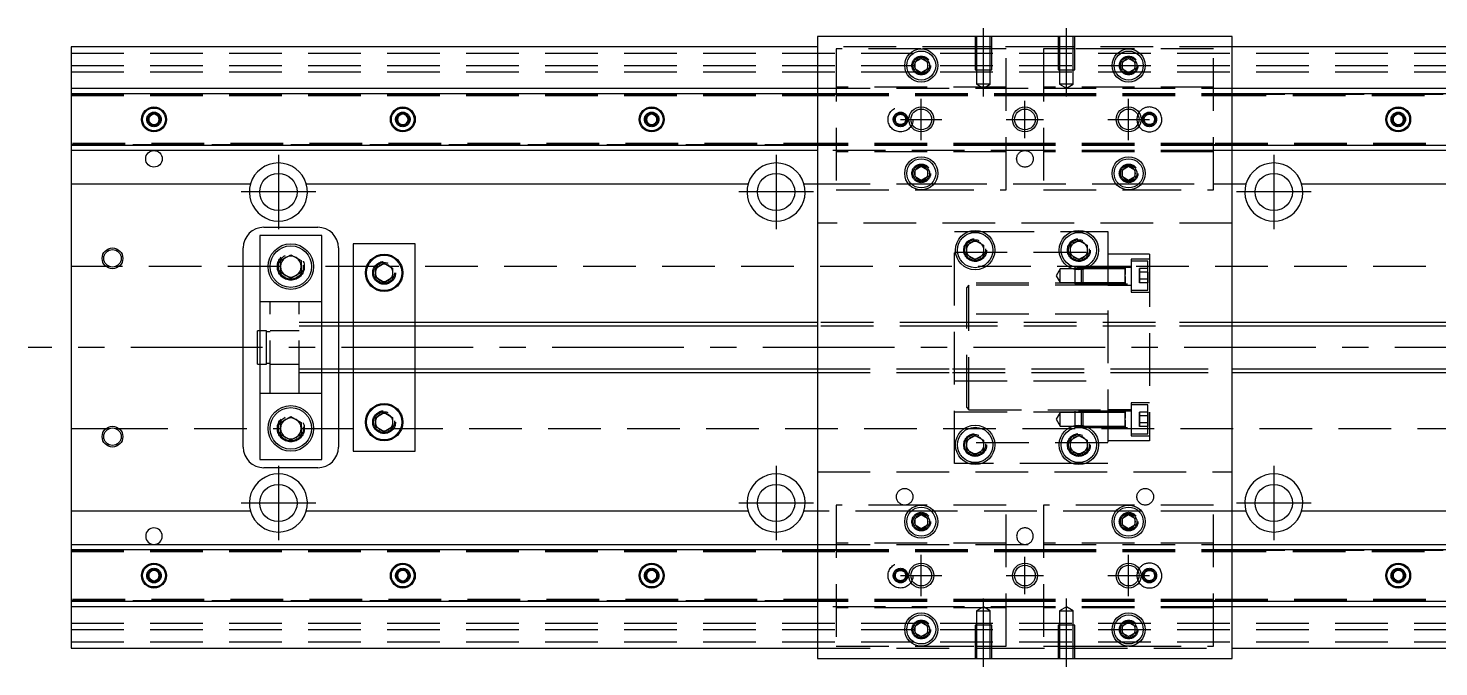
# Model space of a CAD drawing. Extents: x -11 to 667, y -289 to 77.
# Drawn here: x -10.3 to 329.8, y -77 to 77 of the extents above; entities that cross this region are included whole.
import ezdxf

# ---------------------------------------------------------------- set-up
doc = ezdxf.new("R2010")
doc.units = 0
doc.linetypes.add('CENTER', pattern=[50.8, 31.75, -6.35, 6.35, -6.35])
doc.linetypes.add('DASHED', pattern=[19.05, 12.7, -6.35])
doc.layers.get('0').update_dxf_attribs({"linetype": 'CONTINUOUS'})
doc.layers.add('CENTER', color=1, linetype='CENTER')

msp = doc.modelspace()

# ---------------------------------------------------------------- linework, layer by layer
at = {"color": 7, "linetype": 'CONTINUOUS'}
for p, q in [((280, 75), (180, 75)), ((180, 75), (180, -75)), ((280, -75), (280, 75)), ((0, 72.5), (0, 62.5)), ((180, 72.5), (0, 72.5)), ((460, 72.5), (280, 72.5)), ((203.5, 68.866026), (205, 69.73205)), ((203.5, 67.133974), (203.5, 68.866026)), ((205, 69.73205), (206.5, 68.866026)), ((206.5, 68.866026), (206.5, 67.133974)), ((253.5, 68.866026), (255, 69.73205)), ((253.5, 67.133974), (253.5, 68.866026)), ((255, 69.73205), (256.5, 68.866026)), ((256.5, 68.866026), (256.5, 67.133974)), ((205, 66.26795), (203.5, 67.133974)), ((206.5, 67.133974), (205, 66.26795)), ((255, 66.26795), (253.5, 67.133974)), ((256.5, 67.133974), (255, 66.26795)), ((0, 62.5), (180, 62.5)), ((0, 62.5), (0, 61.247728)), ((0, 61.247728), (180, 61.247728)), ((0, 61.247728), (0, 48.752272)), ((280, 62.5), (460, 62.5)), ((280, 61.247728), (460, 61.247728)), ((18.75, 55.721688), (20, 56.443376)), ((18.75, 54.278312), (18.75, 55.721688)), ((20, 56.443376), (21.25, 55.721688)), ((21.25, 55.721688), (21.25, 54.278312)), ((78.75, 55.721688), (80, 56.443376)), ((78.75, 54.278312), (78.75, 55.721688)), ((80, 56.443376), (81.25, 55.721688)), ((81.25, 55.721688), (81.25, 54.278312)), ((138.75, 55.721688), (140, 56.443376)), ((138.75, 54.278312), (138.75, 55.721688)), ((140, 56.443376), (141.25, 55.721688)), ((141.25, 55.721688), (141.25, 54.278312)), ((318.75, 55.721688), (320, 56.443376)), ((318.75, 54.278312), (318.75, 55.721688)), ((320, 56.443376), (321.25, 55.721688)), ((321.25, 55.721688), (321.25, 54.278312)), ((20, 53.556624), (18.75, 54.278312)), ((21.25, 54.278312), (20, 53.556624)), ((80, 53.556624), (78.75, 54.278312)), ((81.25, 54.278312), (80, 53.556624)), ((140, 53.556624), (138.75, 54.278312)), ((141.25, 54.278312), (140, 53.556624)), ((320, 53.556624), (318.75, 54.278312)), ((321.25, 54.278312), (320, 53.556624)), ((180, 48.752272), (0, 48.752272)), ((0, 48.752272), (0, 47.5)), ((460, 48.752272), (280, 48.752272)), ((180, 47.5), (0, 47.5)), ((0, 47.5), (0, 39.5)), ((460, 47.5), (280, 47.5)), ((203.5, 42.866026), (205, 43.73205)), ((203.5, 41.133974), (203.5, 42.866026)), ((205, 40.26795), (203.5, 41.133974)), ((205, 43.73205), (206.5, 42.866026)), ((206.5, 41.133974), (205, 40.26795)), ((206.5, 42.866026), (206.5, 41.133974)), ((253.5, 42.866026), (255, 43.73205)), ((253.5, 41.133974), (253.5, 42.866026)), ((255, 40.26795), (253.5, 41.133974)), ((255, 43.73205), (256.5, 42.866026)), ((256.5, 41.133974), (255, 40.26795)), ((256.5, 42.866026), (256.5, 41.133974)), ((0, 39.5), (43.291796, 39.5)), ((0, 39.5), (0, -39.5)), ((56.708204, 39.5), (163.291796, 39.5)), ((176.708204, 39.5), (180, 39.5)), ((280, 39.5), (283.291796, 39.5)), ((296.708204, 39.5), (403.291796, 39.5)), ((46.5, 29), (59.5, 29)), ((41.5, -24), (41.5, 24)), ((60.5, 27), (45.5, 27)), ((45.5, 27), (45.5, -27)), ((60.5, -27), (60.5, 27)), ((64.5, 24), (64.5, 6)), ((83, 25), (68, 25)), ((68, 25), (68, 6)), ((83, 6), (83, 25)), ((216, 24.6547), (218, 25.809402)), ((216, 22.3453), (216, 24.6547)), ((218, 25.809402), (220, 24.6547)), ((220, 24.6547), (220, 22.3453)), ((241, 24.6547), (243, 25.809402)), ((241, 22.3453), (241, 24.6547)), ((243, 25.809402), (245, 24.6547)), ((245, 24.6547), (245, 22.3453)), ((50.5, 20.943376), (53, 22.386752)), ((50.5, 18.056624), (50.5, 20.943376)), ((53, 22.386752), (55.5, 20.943376)), ((55.5, 20.943376), (55.5, 18.056624)), ((218, 21.190598), (216, 22.3453)), ((220, 22.3453), (218, 21.190598)), ((243, 21.190598), (241, 22.3453)), ((245, 22.3453), (243, 21.190598)), ((53, 16.613248), (50.5, 18.056624)), ((55.5, 18.056624), (53, 16.613248)), ((73.5, 19.1547), (75.5, 20.309402)), ((73.5, 16.8453), (73.5, 19.1547)), ((75.5, 20.309402), (77.5, 19.1547)), ((77.5, 19.1547), (77.5, 16.8453)), ((75.5, 15.690598), (73.5, 16.8453)), ((77.5, 16.8453), (75.5, 15.690598)), ((45, 0), (45, 4)), ((45.5, 4), (45, 4)), ((180, 6), (60.5, 6)), ((410, 6), (280, 6)), ((45, -4), (45, 0)), ((45, -4), (45.5, -4)), ((60.5, -6), (180, -6)), ((64.5, -6), (64.5, -24)), ((68, -6), (68, -25)), ((83, -25), (83, -6)), ((280, -6), (410, -6)), ((50.5, -18.056624), (53, -16.613248)), ((53, -16.613248), (55.5, -18.056624)), ((73.5, -16.8453), (75.5, -15.690598)), ((73.5, -19.1547), (73.5, -16.8453)), ((75.5, -15.690598), (77.5, -16.8453)), ((77.5, -16.8453), (77.5, -19.1547)), ((50.5, -20.943376), (50.5, -18.056624)), ((55.5, -18.056624), (55.5, -20.943376)), ((75.5, -20.309402), (73.5, -19.1547)), ((77.5, -19.1547), (75.5, -20.309402)), ((53, -22.386752), (50.5, -20.943376)), ((55.5, -20.943376), (53, -22.386752)), ((216, -22.3453), (218, -21.190598)), ((216, -24.6547), (216, -22.3453)), ((218, -21.190598), (220, -22.3453)), ((220, -22.3453), (220, -24.6547)), ((241, -22.3453), (243, -21.190598)), ((241, -24.6547), (241, -22.3453)), ((243, -21.190598), (245, -22.3453)), ((245, -22.3453), (245, -24.6547)), ((45.5, -27), (60.5, -27)), ((68, -25), (83, -25)), ((218, -25.809402), (216, -24.6547)), ((220, -24.6547), (218, -25.809402)), ((243, -25.809402), (241, -24.6547)), ((245, -24.6547), (243, -25.809402)), ((59.5, -29), (46.5, -29)), ((43.291796, -39.5), (0, -39.5)), ((0, -39.5), (0, -47.5)), ((163.291796, -39.5), (56.708204, -39.5)), ((180, -39.5), (176.708204, -39.5)), ((203.5, -41.133974), (205, -40.26795)), ((205, -40.26795), (206.5, -41.133974)), ((253.5, -41.133974), (255, -40.26795)), ((255, -40.26795), (256.5, -41.133974)), ((283.291796, -39.5), (280, -39.5)), ((403.291796, -39.5), (296.708204, -39.5)), ((203.5, -42.866026), (203.5, -41.133974)), ((205, -43.73205), (203.5, -42.866026)), ((206.5, -42.866026), (205, -43.73205)), ((206.5, -41.133974), (206.5, -42.866026)), ((253.5, -42.866026), (253.5, -41.133974)), ((255, -43.73205), (253.5, -42.866026)), ((256.5, -42.866026), (255, -43.73205)), ((256.5, -41.133974), (256.5, -42.866026)), ((0, -47.5), (180, -47.5)), ((0, -47.5), (0, -48.752272)), ((280, -47.5), (460, -47.5)), ((0, -48.752272), (180, -48.752272)), ((0, -48.752272), (0, -61.247728)), ((280, -48.752272), (460, -48.752272)), ((18.75, -54.278312), (20, -53.556624)), ((18.75, -55.721688), (18.75, -54.278312)), ((20, -53.556624), (21.25, -54.278312)), ((21.25, -54.278312), (21.25, -55.721688)), ((78.75, -54.278312), (80, -53.556624)), ((78.75, -55.721688), (78.75, -54.278312)), ((80, -53.556624), (81.25, -54.278312)), ((81.25, -54.278312), (81.25, -55.721688)), ((138.75, -54.278312), (140, -53.556624)), ((138.75, -55.721688), (138.75, -54.278312)), ((140, -53.556624), (141.25, -54.278312)), ((141.25, -54.278312), (141.25, -55.721688)), ((318.75, -54.278312), (320, -53.556624)), ((318.75, -55.721688), (318.75, -54.278312)), ((320, -53.556624), (321.25, -54.278312)), ((321.25, -54.278312), (321.25, -55.721688)), ((20, -56.443376), (18.75, -55.721688)), ((21.25, -55.721688), (20, -56.443376)), ((80, -56.443376), (78.75, -55.721688)), ((81.25, -55.721688), (80, -56.443376)), ((140, -56.443376), (138.75, -55.721688)), ((141.25, -55.721688), (140, -56.443376)), ((320, -56.443376), (318.75, -55.721688)), ((321.25, -55.721688), (320, -56.443376)), ((0, -61.247728), (0, -62.5)), ((180, -61.247728), (0, -61.247728)), ((180, -62.5), (0, -62.5)), ((0, -62.5), (0, -72.5)), ((460, -61.247728), (280, -61.247728)), ((460, -62.5), (280, -62.5)), ((203.5, -67.133974), (205, -66.26795)), ((203.5, -68.866026), (203.5, -67.133974)), ((205, -66.26795), (206.5, -67.133974)), ((206.5, -67.133974), (206.5, -68.866026)), ((253.5, -67.133974), (255, -66.26795)), ((253.5, -68.866026), (253.5, -67.133974)), ((255, -66.26795), (256.5, -67.133974)), ((256.5, -67.133974), (256.5, -68.866026)), ((205, -69.73205), (203.5, -68.866026)), ((206.5, -68.866026), (205, -69.73205)), ((255, -69.73205), (253.5, -68.866026)), ((256.5, -68.866026), (255, -69.73205)), ((0, -72.5), (180, -72.5)), ((280, -72.5), (460, -72.5)), ((180, -75), (280, -75))]:
    msp.add_line(p, q, dxfattribs=at)
at = {"color": 3, "linetype": 'DASHED'}
for p, q in [((218.000006, 75), (218.000006, 67)), ((218.35, 75), (218.35, 67)), ((221.65, 67), (221.65, 75)), ((221.999994, 67), (221.999994, 75)), ((238.000006, 75), (238.000006, 67)), ((238.35, 75), (238.35, 67)), ((241.65, 67), (241.65, 75)), ((241.999994, 67), (241.999994, 75)), ((218.000006, 72.5), (180, 72.5)), ((205, 72), (184.5, 72)), ((184.5, 72), (184.5, 38)), ((218.000006, 72), (205, 72)), ((221.999994, 72.5), (218.000006, 72.5)), ((221.999994, 72), (218.000006, 72)), ((238.000006, 72.5), (221.999994, 72.5)), ((225.5, 72), (221.999994, 72)), ((225.5, 38), (225.5, 72)), ((234.5, 72), (234.5, 38)), ((238.000006, 72), (234.5, 72)), ((241.999994, 72.5), (238.000006, 72.5)), ((241.999994, 72), (238.000006, 72)), ((280, 72.5), (241.999994, 72.5)), ((255, 72), (241.999994, 72)), ((275.5, 72), (255, 72)), ((275.5, 38), (275.5, 72)), ((0, 71), (460, 71)), ((206.973226, 68.326156), (207, 68)), ((256.973226, 68.326156), (257, 68)), ((0, 68), (460, 68)), ((0, 66.5), (460, 66.5)), ((218.000006, 67), (221.999994, 67)), ((218.35, 67), (218.35, 63.5)), ((221.65, 63.5), (221.65, 67)), ((238.000006, 67), (241.999994, 67)), ((238.35, 67), (238.35, 63.5)), ((241.65, 63.5), (241.65, 67)), ((180, 62.5), (234.5, 62.5)), ((180, 61.247728), (184.5, 61.247728)), ((225.5, 62.8), (184.5, 62.8)), ((184.5, 61.247728), (225.5, 61.247728)), ((221.65, 63.5), (218.35, 63.5)), ((218.35, 63.5), (220, 62.547372)), ((220, 62.547372), (221.65, 63.5)), ((225.5, 61.247728), (234.5, 61.247728)), ((275.5, 62.8), (234.5, 62.8)), ((234.5, 62.5), (275.5, 62.5)), ((234.5, 61.247728), (275.5, 61.247728)), ((241.65, 63.5), (238.35, 63.5)), ((238.35, 63.5), (240, 62.547372)), ((240, 62.547372), (241.65, 63.5)), ((275.5, 62.5), (280, 62.5)), ((275.5, 61.247728), (280, 61.247728)), ((0, 61.1147), (180, 61.1147)), ((0, 61.1), (184.5, 61.1)), ((0, 60.8), (184.5, 60.8)), ((180, 61.1147), (184.5, 61.1147)), ((184.5, 61.1147), (225.5, 61.1147)), ((184.5, 61.1), (225.5, 61.1)), ((184.5, 61.1), (225.5, 61.1)), ((184.5, 60.8), (225.5, 60.8)), ((184.5, 60.8), (225.5, 60.8)), ((225.5, 61.1147), (234.5, 61.1147)), ((225.5, 61.1), (234.5, 61.1)), ((225.5, 60.8), (234.5, 60.8)), ((234.5, 61.1147), (275.5, 61.1147)), ((234.5, 61.1), (275.5, 61.1)), ((234.5, 60.8), (275.5, 60.8)), ((275.5, 61.1147), (280, 61.1147)), ((275.5, 61.1), (460, 61.1)), ((275.5, 60.8), (460, 60.8)), ((280, 61.1147), (460, 61.1147)), ((21.477374, 55.25955), (21.5, 55)), ((78.5, 55), (78.52041, 55.24661)), ((138.5, 55), (138.52041, 55.24661)), ((321.477374, 55.25955), (321.5, 55)), ((184.5, 49.2), (0, 49.2)), ((184.5, 48.9), (0, 48.9)), ((180, 48.8853), (0, 48.8853)), ((184.5, 48.8853), (180, 48.8853)), ((184.5, 48.752272), (180, 48.752272)), ((225.5, 49.2), (184.5, 49.2)), ((225.5, 48.9), (184.5, 48.9)), ((225.5, 48.8853), (184.5, 48.8853)), ((225.5, 48.752272), (184.5, 48.752272)), ((234.5, 49.2), (225.5, 49.2)), ((234.5, 48.9), (225.5, 48.9)), ((234.5, 48.8853), (225.5, 48.8853)), ((234.5, 48.752272), (225.5, 48.752272)), ((275.5, 49.2), (234.5, 49.2)), ((275.5, 48.9), (234.5, 48.9)), ((275.5, 48.8853), (234.5, 48.8853)), ((275.5, 48.752272), (234.5, 48.752272)), ((460, 49.2), (275.5, 49.2)), ((460, 48.9), (275.5, 48.9)), ((280, 48.8853), (275.5, 48.8853)), ((280, 48.752272), (275.5, 48.752272)), ((460, 48.8853), (280, 48.8853)), ((234.5, 47.5), (180, 47.5)), ((225.5, 47.2), (184.5, 47.2)), ((275.5, 47.5), (234.5, 47.5)), ((275.5, 47.2), (234.5, 47.2)), ((280, 47.5), (275.5, 47.5)), ((203, 42), (203.030168, 42.346066)), ((256.973226, 42.326156), (257, 42)), ((180, 39.5), (201.877502, 39.5)), ((184.5, 38), (205, 38)), ((201.877502, 39.5), (202.55051, 39.5)), ((202.55051, 39.5), (207.44949, 39.5)), ((205, 38), (225.5, 38)), ((207.44949, 39.5), (208.122498, 39.5)), ((208.122498, 39.5), (251.877502, 39.5)), ((234.5, 38), (255, 38)), ((251.877502, 39.5), (252.55051, 39.5)), ((252.55051, 39.5), (257.44949, 39.5)), ((255, 38), (275.5, 38)), ((257.44949, 39.5), (258.122498, 39.5)), ((258.122498, 39.5), (275.5, 39.5)), ((275.5, 39.5), (280, 39.5)), ((280, 30), (180, 30)), ((213, 28), (216.47931, 28)), ((213, -28), (213, 28)), ((216.47931, 28), (219.52069, 28)), ((219.52069, 28), (241.47931, 28)), ((241.47931, 28), (244.52069, 28)), ((244.52069, 28), (250, 28)), ((250, 28), (250, -28)), ((213, 23), (250, 23)), ((220.483582, 23.786038), (220.5, 23.5)), ((245.483582, 23.786038), (245.5, 23.5)), ((260, 22.5), (250, 22.5)), ((255.6, 21.320508), (255.6, 13.320508)), ((260, 21.320508), (255.6, 21.320508)), ((259.6, 20.820508), (255.6, 20.820508)), ((259.6, 17.320508), (259.6, 20.820508)), ((259.6, 13.820508), (259.6, 20.820508)), ((260, 22.5), (260, -22.5)), ((9.359688, 19.5), (0, 19.5)), ((50.5, 19.5), (10.640312, 19.5)), ((74.030306, 19.5), (55.5, 19.5)), ((55.977798, 19.864306), (56, 19.5)), ((73, 18), (73.012884, 18.253488)), ((460, 19.5), (76.969694, 19.5)), ((238.5, 18.970508), (237.547372, 17.320508)), ((237.547372, 17.320508), (238.5, 15.670508)), ((238.5, 15.670508), (238.5, 18.970508)), ((242, 18.970508), (238.5, 18.970508)), ((242, 19.320508), (242, 15.320512)), ((255.6, 19.320508), (242, 19.320508)), ((243.59998, 18.970508), (242, 18.970508)), ((243.95, 19.320508), (243.6, 18.970508)), ((243.6, 15.670508), (243.6, 18.970508)), ((250, 18.970508), (243.6, 18.970508)), ((243.95, 19.320508), (243.95, 15.320508)), ((255.6, 19.570508), (250, 19.570508)), ((254.2, 18.970508), (250.00002, 18.970508)), ((254.2, 19.317772), (254.2, 19.320512)), ((254.2, 19.317772), (254.2, 19.320512)), ((254.2, 17.558724), (254.2, 19.320512)), ((254.2, 17.546922), (254.2, 19.320512)), ((254.2, 19.320508), (254.2, 18.735832)), ((254.2, 19.316952), (254.2, 19.320508)), ((254.2, 19.320508), (254.2, 18.735832)), ((254.2, 17.558724), (254.2, 19.317772)), ((254.2, 17.546922), (254.2, 19.317772)), ((254.2, 18.735834), (254.2, 19.316952)), ((254.2, 18.602798), (254.2, 18.970508)), ((254.2, 18.602798), (254.2, 18.970508)), ((254.2, 15.905184), (254.2, 18.735834)), ((254.2, 18.735832), (254.2, 17.565218)), ((254.2, 16.038218), (254.2, 18.602798)), ((254.2, 17.453552), (254.2, 18.602798)), ((254.2, 15.905446), (254.2, 17.460554)), ((254.2, 15.320502), (254.2, 17.460554)), ((254.2, 15.320502), (254.2, 17.180462)), ((254.2, 17.101092), (254.2, 15.90545)), ((257.6, 18.186534), (257.6, 19.052558)), ((257.6, 19.052558), (257.6, 18.186534)), ((259.6, 19.052558), (257.6, 19.052558)), ((259.6, 18.186534), (257.6, 18.186534)), ((257.6, 16.454482), (257.6, 18.186534)), ((257.6, 18.186534), (257.6, 16.454482)), ((259.6, 16.454482), (259.6, 18.186534)), ((259.6, 18.186534), (259.6, 16.454482)), ((259.6, 13.820508), (259.6, 17.320508)), ((250, 15.5), (213, 15.5)), ((216.5, 15), (216, 14.5)), ((216, -14.5), (216, 14.5)), ((216.5, -15), (216.5, 15)), ((250, 15), (216.5, 15)), ((238.5, 15.670508), (242, 15.670508)), ((242, 15.670508), (243.59998, 15.670508)), ((242, 15.320512), (255.6, 15.320512)), ((243.6, 15.670508), (244.430456, 15.670508)), ((243.6, 15.670508), (243.95, 15.320508)), ((244.430456, 15.670508), (250, 15.670508)), ((250, 15.070508), (255.6, 15.070508)), ((250.00002, 15.670508), (254.2, 15.670508)), ((254.2, 15.670508), (254.2, 16.038218)), ((254.2, 15.670508), (254.2, 16.038218)), ((254.2, 15.90545), (254.2, 15.320508)), ((254.2, 15.323244), (254.2, 15.905446)), ((254.2, 15.320508), (254.2, 15.905184)), ((255.6, 13.820508), (259.6, 13.820508)), ((259.6, 16.454482), (257.6, 16.454482)), ((257.6, 15.588458), (257.6, 16.454482)), ((257.6, 16.454482), (257.6, 15.588458)), ((259.6, 15.588458), (257.6, 15.588458)), ((259.6, 15.588458), (259.6, 16.454482)), ((259.6, 16.454482), (259.6, 15.588458)), ((48, 11), (45.5, 11)), ((48, -11), (48, 11)), ((55, 11), (48, 11)), ((55, -11), (55, 11)), ((60.5, 11), (55, 11)), ((255.6, 13.320508), (260, 13.320508)), ((250, 8), (213, 8)), ((47.1, 4), (45.5, 4)), ((47.1, 0), (47.1, 4)), ((48, 3.8), (47.1, 3.8)), ((55, 4), (48, 4)), ((60.5, 6), (55, 6)), ((60.5, 5.125), (55, 5.125)), ((64.5, 6), (64.5, 5.125)), ((64.5, 5.125), (64.5, -5.125)), ((68, 6), (68, 5.125)), ((68, 5.125), (68, -5.125)), ((83, 5.125), (83, 6)), ((83, -5.125), (83, 5.125)), ((212.5, 6), (180, 6)), ((212.5, 5.125), (180, 5.125)), ((261.5, 6), (212.5, 6)), ((261.5, 5.125), (212.5, 5.125)), ((280, 6), (261.5, 6)), ((280, 5.125), (261.5, 5.125)), ((47.1, -4), (47.1, 0)), ((45.5, -4), (47.1, -4)), ((47.1, -3.8), (48, -3.8)), ((48, -4), (55, -4)), ((55, -5.125), (60.5, -5.125)), ((55, -6), (60.5, -6)), ((64.5, -5.125), (64.5, -6)), ((68, -5.125), (68, -6)), ((83, -6), (83, -5.125)), ((180, -5.125), (212.5, -5.125)), ((180, -6), (212.5, -6)), ((212.5, -5.125), (261.5, -5.125)), ((212.5, -6), (261.5, -6)), ((261.5, -5.125), (280, -5.125)), ((261.5, -6), (280, -6)), ((213, -8), (250, -8)), ((45.5, -11), (48, -11)), ((48, -11), (55, -11)), ((55, -11), (60.5, -11)), ((255.6, -13.320508), (255.6, -21.320508)), ((260, -13.320508), (255.6, -13.320508)), ((213, -15.5), (250, -15.5)), ((216, -14.5), (216.5, -15)), ((216.5, -15), (250, -15)), ((238.5, -15.670508), (237.547372, -17.320508)), ((238.5, -18.970508), (238.5, -15.670508)), ((242, -15.670508), (238.5, -15.670508)), ((242, -15.320508), (242, -19.320504)), ((255.6, -15.320508), (242, -15.320508)), ((243.59998, -15.670508), (242, -15.670508)), ((243.95, -15.320508), (243.6, -15.670508)), ((243.6, -18.970508), (243.6, -15.670508)), ((250, -15.670508), (243.6, -15.670508)), ((243.95, -15.320508), (243.95, -19.320508)), ((255.6, -15.070508), (250, -15.070508)), ((254.2, -15.670508), (250.00002, -15.670508)), ((254.2, -15.323244), (254.2, -15.320504)), ((254.2, -15.323244), (254.2, -15.320504)), ((254.2, -17.082292), (254.2, -15.320504)), ((254.2, -17.094094), (254.2, -15.320504)), ((254.2, -15.320508), (254.2, -15.905184)), ((254.2, -15.324064), (254.2, -15.320508)), ((254.2, -15.320508), (254.2, -15.905184)), ((254.2, -17.082292), (254.2, -15.323244)), ((254.2, -17.094094), (254.2, -15.323244)), ((254.2, -15.905182), (254.2, -15.324064)), ((254.2, -16.038218), (254.2, -15.670508)), ((254.2, -16.038218), (254.2, -15.670508)), ((254.2, -18.735832), (254.2, -15.905182)), ((254.2, -15.905184), (254.2, -17.075798)), ((254.2, -18.602798), (254.2, -16.038218)), ((254.2, -17.187464), (254.2, -16.038218)), ((255.6, -13.820508), (255.6, -20.820508)), ((255.6, -13.820508), (255.6, -17.320508)), ((259.6, -13.820508), (255.6, -13.820508)), ((255.6, -15.320508), (255.6, -17.320508)), ((255.6, -15.320508), (255.6, -19.320508)), ((257.6, -16.454482), (257.6, -15.588458)), ((257.6, -15.588458), (257.6, -16.454482)), ((259.6, -15.588458), (257.6, -15.588458)), ((259.6, -16.454482), (257.6, -16.454482)), ((257.6, -18.186534), (257.6, -16.454482)), ((257.6, -16.454482), (257.6, -18.186534)), ((259.6, -17.320508), (259.6, -13.820508)), ((259.6, -20.820508), (259.6, -13.820508)), ((259.6, -16.454482), (259.6, -15.588458)), ((259.6, -15.588458), (259.6, -16.454482)), ((259.6, -18.186534), (259.6, -16.454482)), ((259.6, -16.454482), (259.6, -18.186534)), ((0, -19.5), (9.359688, -19.5)), ((10.640312, -19.5), (50.5, -19.5)), ((55.5, -19.5), (74.030306, -19.5)), ((55.977798, -19.135694), (56, -19.5)), ((76.969694, -19.5), (460, -19.5)), ((77.983582, -17.713962), (78, -18)), ((237.547372, -17.320508), (238.5, -18.970508)), ((238.5, -18.970508), (242, -18.970508)), ((242, -18.970508), (243.59998, -18.970508)), ((242, -19.320504), (255.6, -19.320504)), ((243.6, -18.970508), (244.430456, -18.970508)), ((243.6, -18.970508), (243.95, -19.320508)), ((244.430456, -18.970508), (250, -18.970508)), ((250, -19.570508), (255.6, -19.570508)), ((250.00002, -18.970508), (254.2, -18.970508)), ((254.2, -18.73557), (254.2, -17.180462)), ((254.2, -19.320514), (254.2, -17.180462)), ((254.2, -19.320514), (254.2, -17.460554)), ((254.2, -17.539924), (254.2, -18.735566)), ((254.2, -18.970508), (254.2, -18.602798)), ((254.2, -18.970508), (254.2, -18.602798)), ((254.2, -18.735566), (254.2, -19.320508)), ((254.2, -19.317772), (254.2, -18.73557)), ((254.2, -19.320508), (254.2, -18.735832)), ((259.6, -18.186534), (257.6, -18.186534)), ((257.6, -19.052558), (257.6, -18.186534)), ((257.6, -18.186534), (257.6, -19.052558)), ((259.6, -19.052558), (257.6, -19.052558)), ((259.6, -20.820508), (259.6, -17.320508)), ((259.6, -19.052558), (259.6, -18.186534)), ((259.6, -18.186534), (259.6, -19.052558)), ((250, -23), (213, -23)), ((220.483582, -23.213962), (220.5, -23.5)), ((245.483582, -23.213962), (245.5, -23.5)), ((260, -22.5), (250, -22.5)), ((255.6, -20.820508), (259.6, -20.820508)), ((255.6, -21.320508), (260, -21.320508)), ((180, -30), (280, -30)), ((216.47931, -28), (213, -28)), ((219.52069, -28), (216.47931, -28)), ((241.47931, -28), (219.52069, -28)), ((244.52069, -28), (241.47931, -28)), ((250, -28), (244.52069, -28)), ((201.877502, -39.5), (180, -39.5)), ((205, -38), (184.5, -38)), ((184.5, -38), (184.5, -72)), ((202.55051, -39.5), (201.877502, -39.5)), ((207.44949, -39.5), (202.55051, -39.5)), ((225.5, -38), (205, -38)), ((208.122498, -39.5), (207.44949, -39.5)), ((251.877502, -39.5), (208.122498, -39.5)), ((225.5, -72), (225.5, -38)), ((234.5, -38), (234.5, -72)), ((255, -38), (234.5, -38)), ((252.55051, -39.5), (251.877502, -39.5)), ((257.44949, -39.5), (252.55051, -39.5)), ((275.5, -38), (255, -38)), ((258.122498, -39.5), (257.44949, -39.5)), ((275.5, -39.5), (258.122498, -39.5)), ((275.5, -72), (275.5, -38)), ((280, -39.5), (275.5, -39.5)), ((206.973226, -41.673844), (207, -42)), ((256.973226, -41.673844), (257, -42)), ((180, -47.5), (234.5, -47.5)), ((225.5, -47.2), (184.5, -47.2)), ((275.5, -47.2), (234.5, -47.2)), ((234.5, -47.5), (275.5, -47.5)), ((275.5, -47.5), (280, -47.5)), ((0, -48.8853), (180, -48.8853)), ((0, -48.9), (184.5, -48.9)), ((0, -49.2), (184.5, -49.2)), ((180, -48.752272), (184.5, -48.752272)), ((180, -48.8853), (184.5, -48.8853)), ((184.5, -48.752272), (225.5, -48.752272)), ((184.5, -48.8853), (225.5, -48.8853)), ((184.5, -48.9), (225.5, -48.9)), ((184.5, -49.2), (225.5, -49.2)), ((225.5, -48.752272), (234.5, -48.752272)), ((225.5, -48.8853), (234.5, -48.8853)), ((225.5, -48.9), (234.5, -48.9)), ((225.5, -49.2), (234.5, -49.2)), ((234.5, -48.752272), (275.5, -48.752272)), ((234.5, -48.8853), (275.5, -48.8853)), ((234.5, -48.9), (275.5, -48.9)), ((234.5, -49.2), (275.5, -49.2)), ((275.5, -48.752272), (280, -48.752272)), ((275.5, -48.8853), (280, -48.8853)), ((275.5, -48.9), (460, -48.9)), ((275.5, -49.2), (460, -49.2)), ((280, -48.8853), (460, -48.8853)), ((21.477374, -54.74045), (21.5, -55)), ((81.477374, -54.74045), (81.5, -55)), ((138.5, -55), (138.52041, -54.75339)), ((321.477374, -54.74045), (321.5, -55)), ((184.5, -60.8), (0, -60.8)), ((184.5, -61.1), (0, -61.1)), ((180, -61.1147), (0, -61.1147)), ((184.5, -61.1147), (180, -61.1147)), ((225.5, -60.8), (184.5, -60.8)), ((225.5, -60.8), (184.5, -60.8)), ((225.5, -61.1), (184.5, -61.1)), ((225.5, -61.1), (184.5, -61.1)), ((225.5, -61.1147), (184.5, -61.1147)), ((234.5, -60.8), (225.5, -60.8)), ((234.5, -61.1), (225.5, -61.1)), ((234.5, -61.1147), (225.5, -61.1147)), ((275.5, -60.8), (234.5, -60.8)), ((275.5, -61.1), (234.5, -61.1)), ((275.5, -61.1147), (234.5, -61.1147)), ((460, -60.8), (275.5, -60.8)), ((460, -61.1), (275.5, -61.1)), ((280, -61.1147), (275.5, -61.1147)), ((460, -61.1147), (280, -61.1147)), ((184.5, -61.247728), (180, -61.247728)), ((234.5, -62.5), (180, -62.5)), ((225.5, -61.247728), (184.5, -61.247728)), ((225.5, -62.8), (184.5, -62.8)), ((220, -62.547372), (218.35, -63.5)), ((218.35, -63.5), (220, -63.5)), ((218.35, -63.5), (218.35, -67)), ((221.65, -63.5), (220, -62.547372)), ((220, -63.5), (221.65, -63.5)), ((221.65, -67), (221.65, -63.5)), ((234.5, -61.247728), (225.5, -61.247728)), ((275.5, -61.247728), (234.5, -61.247728)), ((275.5, -62.5), (234.5, -62.5)), ((275.5, -62.8), (234.5, -62.8)), ((240, -62.547372), (238.35, -63.5)), ((238.35, -63.5), (240, -63.5)), ((238.35, -63.5), (238.35, -67)), ((241.65, -63.5), (240, -62.547372)), ((240, -63.5), (241.65, -63.5)), ((241.65, -67), (241.65, -63.5)), ((280, -61.247728), (275.5, -61.247728)), ((280, -62.5), (275.5, -62.5)), ((0, -66.5), (460, -66.5)), ((0, -68), (460, -68)), ((206.973226, -67.673844), (207, -68)), ((221.999994, -67), (218.000006, -67)), ((218.000006, -67), (218.000006, -75)), ((218.35, -67), (218.35, -75)), ((221.65, -75), (221.65, -67)), ((221.999994, -75), (221.999994, -67)), ((241.999994, -67), (238.000006, -67)), ((238.000006, -67), (238.000006, -75)), ((238.35, -67), (238.35, -75)), ((241.65, -75), (241.65, -67)), ((241.999994, -75), (241.999994, -67)), ((256.973226, -67.673844), (257, -68)), ((0, -71), (460, -71)), ((180, -72.5), (218.000006, -72.5)), ((184.5, -72), (205, -72)), ((205, -72), (218.000006, -72)), ((218.000006, -72), (221.999994, -72)), ((218.000006, -72.5), (221.999994, -72.5)), ((221.999994, -72), (225.5, -72)), ((221.999994, -72.5), (238.000006, -72.5)), ((234.5, -72), (238.000006, -72)), ((238.000006, -72), (241.999994, -72)), ((238.000006, -72.5), (241.999994, -72.5)), ((241.999994, -72), (255, -72)), ((241.999994, -72.5), (280, -72.5)), ((255, -72), (275.5, -72))]:
    msp.add_line(p, q, dxfattribs=at)
at = {"color": 3, "linetype": 'CONTINUOUS'}
for p, q in [((180, 5.125), (60.5, 5.125)), ((410, 5.125), (280, 5.125)), ((60.5, -5.125), (180, -5.125)), ((280, -5.125), (410, -5.125))]:
    msp.add_line(p, q, dxfattribs=at)
at = {"color": 7, "linetype": 'CONTINUOUS'}
for centre, radius in [((205, 68), 4), ((205, 68), 3.5), ((255, 68), 4), ((255, 68), 3.5), ((20, 55), 3), ((80, 55), 3), ((140, 55), 3), ((230, 55), 3), ((320, 55), 3), ((20, 55), 2.75), ((80, 55), 2.75), ((140, 55), 2.75), ((205, 55), 2.5), ((230, 55), 2.5), ((255, 55), 2.5), ((320, 55), 2.75), ((20, 45.5), 2), ((205, 42), 4), ((205, 42), 3.5), ((255, 42), 4), ((255, 42), 3.5), ((50, 37.5), 4.5), ((170, 37.5), 4.5), ((290, 37.5), 4.5), ((218, 23.5), 4.75), ((218, 23.5), 4.25), ((243, 23.5), 4.75), ((243, 23.5), 4.25), ((53, 19.5), 5.5), ((53, 19.5), 5), ((10, 21.5), 2.1), ((75.5, 18), 4.5), ((75.5, 18), 4.25), ((75.5, -18), 4.5), ((53, -19.5), 5.5), ((53, -19.5), 5), ((75.5, -18), 4.25), ((10, -21.5), 2.1), ((218, -23.5), 4.75), ((218, -23.5), 4.25), ((243, -23.5), 4.75), ((243, -23.5), 4.25), ((50, -37.5), 4.5), ((170, -37.5), 4.5), ((290, -37.5), 4.5), ((205, -42), 4), ((205, -42), 3.5), ((255, -42), 4), ((255, -42), 3.5), ((20, -55), 3), ((20, -55), 2.75), ((80, -55), 3), ((80, -55), 2.75), ((140, -55), 3), ((140, -55), 2.75), ((205, -55), 2.5), ((230, -55), 3), ((230, -55), 2.5), ((255, -55), 2.5), ((320, -55), 3), ((320, -55), 2.75), ((205, -68), 4), ((205, -68), 3.5), ((255, -68), 4), ((255, -68), 3.5)]:
    msp.add_circle(centre, radius, dxfattribs=at)
at = {"color": 3, "linetype": 'DASHED'}
for centre, radius in [((205, 68), 2.25), ((205, 68), 2), ((255, 68), 2.25), ((255, 68), 2), ((200, 55), 3), ((20, 55), 1.75), ((20, 55), 1.5), ((80, 55), 1.75), ((80, 55), 1.5), ((140, 55), 1.75), ((140, 55), 1.5), ((200, 55), 1.75), ((200, 55), 1.5), ((200, 55), 1.25), ((260, 55), 1.75), ((260, 55), 1.5), ((260, 55), 1.25), ((320, 55), 1.75), ((320, 55), 1.5), ((205, 42), 2.25), ((230, 45.5), 2), ((255, 42), 2.25), ((205, 42), 2), ((255, 42), 2), ((218, 23.5), 2.75), ((218, 23.5), 2.5), ((243, 23.5), 2.75), ((243, 23.5), 2.5), ((53, 19.5), 3.25), ((53, 19.5), 3), ((75.5, 18), 2.75), ((75.5, 18), 2.5), ((53, -19.5), 3.25), ((53, -19.5), 3), ((75.5, -18), 2.75), ((75.5, -18), 2.5), ((218, -23.5), 2.75), ((218, -23.5), 2.5), ((243, -23.5), 2.75), ((243, -23.5), 2.5), ((201, -36), 2), ((259, -36), 2), ((205, -42), 2.25), ((205, -42), 2), ((255, -42), 2.25), ((255, -42), 2), ((20, -55), 1.75), ((20, -55), 1.5), ((80, -55), 1.75), ((80, -55), 1.5), ((140, -55), 1.75), ((140, -55), 1.5), ((200, -55), 3), ((200, -55), 1.75), ((200, -55), 1.5), ((200, -55), 1.25), ((260, -55), 1.75), ((260, -55), 1.5), ((260, -55), 1.25), ((320, -55), 1.75), ((320, -55), 1.5), ((205, -68), 2.25), ((205, -68), 2), ((255, -68), 2.25), ((255, -68), 2)]:
    msp.add_circle(centre, radius, dxfattribs=at)
at = {"color": 3, "linetype": 'CONTINUOUS'}
for centre, radius in [((205, 55), 3), ((255, 55), 3), ((10, 21.5), 2.5), ((10, -21.5), 2.5), ((205, -55), 3), ((255, -55), 3)]:
    msp.add_circle(centre, radius, dxfattribs=at)
at = {"color": 7, "linetype": 'CONTINUOUS'}
for centre, radius, start, end in [((205, 68), 1.65, 155.380023, 180), ((205, 68), 1.65, 144.619977, 155.380023), ((205, 68), 1.65, 95.380023, 144.619977), ((205, 68), 1.65, 84.619977, 95.380023), ((205, 68), 1.65, 35.380023, 84.619977), ((205, 68), 1.65, 24.619977, 35.380023), ((205, 68), 1.65, 335.380023, 24.619977), ((255, 68), 1.65, 155.380023, 180), ((255, 68), 1.65, 144.619977, 155.380023), ((255, 68), 1.65, 95.380023, 144.619977), ((255, 68), 1.65, 84.619977, 95.380023), ((255, 68), 1.65, 35.380023, 84.619977), ((255, 68), 1.65, 24.619977, 35.380023), ((255, 68), 1.65, 335.380023, 24.619977), ((205, 68), 1.65, 180, 204.619977), ((205, 68), 1.65, 204.619977, 215.380023), ((205, 68), 1.65, 215.380023, 264.619977), ((205, 68), 1.65, 264.619977, 275.380023), ((205, 68), 1.65, 275.380023, 324.619977), ((205, 68), 1.65, 324.619977, 335.380023), ((255, 68), 1.65, 180, 204.619977), ((255, 68), 1.65, 204.619977, 215.380023), ((255, 68), 1.65, 215.380023, 264.619977), ((255, 68), 1.65, 264.619977, 275.380023), ((255, 68), 1.65, 275.380023, 324.619977), ((255, 68), 1.65, 324.619977, 335.380023), ((20, 55), 1.25, 120, 180), ((20, 55), 1.25, 180, 240), ((20, 55), 1.25, 60, 120), ((20, 55), 1.25, 0, 60), ((20, 55), 1.25, 300, 0), ((80, 55), 1.25, 120, 180), ((80, 55), 1.25, 180, 240), ((80, 55), 1.25, 60, 120), ((80, 55), 1.25, 0, 60), ((80, 55), 1.25, 300, 0), ((140, 55), 1.25, 120, 180), ((140, 55), 1.25, 180, 240), ((140, 55), 1.25, 60, 120), ((140, 55), 1.25, 0, 60), ((140, 55), 1.25, 300, 0), ((320, 55), 1.25, 120, 180), ((320, 55), 1.25, 180, 240), ((320, 55), 1.25, 60, 120), ((320, 55), 1.25, 0, 60), ((320, 55), 1.25, 300, 0), ((20, 55), 1.25, 240, 300), ((80, 55), 1.25, 240, 300), ((140, 55), 1.25, 240, 300), ((320, 55), 1.25, 240, 300), ((50, 37.5), 7, 16.60155, 163.39845), ((170, 37.5), 7, 16.60155, 163.39845), ((290, 37.5), 7, 16.60155, 163.39845), ((205, 42), 1.65, 155.380023, 180), ((205, 42), 1.65, 180, 204.619977), ((205, 42), 1.65, 144.619977, 155.380023), ((205, 42), 1.65, 204.619977, 215.380023), ((205, 42), 1.65, 95.380023, 144.619977), ((205, 42), 1.65, 215.380023, 264.619977), ((205, 42), 1.65, 84.619977, 95.380023), ((205, 42), 1.65, 35.380023, 84.619977), ((205, 42), 1.65, 275.380023, 324.619977), ((205, 42), 1.65, 24.619977, 35.380023), ((205, 42), 1.65, 324.619977, 335.380023), ((205, 42), 1.65, 335.380023, 24.619977), ((255, 42), 1.65, 155.380023, 180), ((255, 42), 1.65, 180, 204.619977), ((255, 42), 1.65, 144.619977, 155.380023), ((255, 42), 1.65, 204.619977, 215.380023), ((255, 42), 1.65, 95.380023, 144.619977), ((255, 42), 1.65, 215.380023, 264.619977), ((255, 42), 1.65, 84.619977, 95.380023), ((255, 42), 1.65, 35.380023, 84.619977), ((255, 42), 1.65, 275.380023, 324.619977), ((255, 42), 1.65, 24.619977, 35.380023), ((255, 42), 1.65, 324.619977, 335.380023), ((255, 42), 1.65, 335.380023, 24.619977), ((50, 37.5), 7, 163.39845, 16.60155), ((170, 37.5), 7, 163.39845, 16.60155), ((205, 42), 1.65, 264.619977, 275.380023), ((255, 42), 1.65, 264.619977, 275.380023), ((290, 37.5), 7, 163.39845, 16.60155), ((46.5, 24), 5, 90, 180), ((59.5, 24), 5, 0, 90), ((218, 23.5), 2.1, 162.24721, 180), ((218, 23.5), 2.1, 137.75279, 162.24721), ((218, 23.5), 2.1, 102.24721, 137.75279), ((218, 23.5), 2.1, 77.75279, 102.24721), ((218, 23.5), 2.1, 42.24721, 77.75279), ((218, 23.5), 2.1, 17.75279, 42.24721), ((218, 23.5), 2.1, 342.24721, 17.75279), ((243, 23.5), 2.1, 162.24721, 180), ((243, 23.5), 2.1, 137.75279, 162.24721), ((243, 23.5), 2.1, 102.24721, 137.75279), ((243, 23.5), 2.1, 77.75279, 102.24721), ((243, 23.5), 2.1, 42.24721, 77.75279), ((243, 23.5), 2.1, 17.75279, 42.24721), ((243, 23.5), 2.1, 342.24721, 17.75279), ((53, 19.5), 2.5, 120, 180), ((53, 19.5), 2.5, 60, 120), ((53, 19.5), 2.5, 0, 60), ((218, 23.5), 2.1, 180, 197.75279), ((218, 23.5), 2.1, 197.75279, 222.24721), ((218, 23.5), 2.1, 222.24721, 257.75279), ((218, 23.5), 2.1, 257.75279, 282.24721), ((218, 23.5), 2.1, 282.24721, 317.75279), ((218, 23.5), 2.1, 317.75279, 342.24721), ((243, 23.5), 2.1, 180, 197.75279), ((243, 23.5), 2.1, 197.75279, 222.24721), ((243, 23.5), 2.1, 222.24721, 257.75279), ((243, 23.5), 2.1, 257.75279, 282.24721), ((243, 23.5), 2.1, 282.24721, 317.75279), ((243, 23.5), 2.1, 317.75279, 342.24721), ((53, 19.5), 2.5, 180, 240), ((53, 19.5), 2.5, 240, 300), ((53, 19.5), 2.5, 300, 0), ((75.5, 18), 2.1, 162.24721, 180), ((75.5, 18), 2.1, 180, 197.75279), ((75.5, 18), 2.1, 137.75279, 162.24721), ((75.5, 18), 2.1, 197.75279, 222.24721), ((75.5, 18), 2.1, 102.24721, 137.75279), ((75.5, 18), 2.1, 77.75279, 102.24721), ((75.5, 18), 2.1, 42.24721, 77.75279), ((75.5, 18), 2.1, 17.75279, 42.24721), ((75.5, 18), 2.1, 317.75279, 342.24721), ((75.5, 18), 2.1, 342.24721, 17.75279), ((75.5, 18), 2.1, 222.24721, 257.75279), ((75.5, 18), 2.1, 257.75279, 282.24721), ((75.5, 18), 2.1, 282.24721, 317.75279), ((53, -19.5), 2.5, 60, 120), ((75.5, -18), 2.1, 137.75279, 162.24721), ((75.5, -18), 2.1, 102.24721, 137.75279), ((75.5, -18), 2.1, 77.75279, 102.24721), ((75.5, -18), 2.1, 42.24721, 77.75279), ((75.5, -18), 2.1, 17.75279, 42.24721), ((53, -19.5), 2.5, 120, 180), ((53, -19.5), 2.5, 180, 240), ((53, -19.5), 2.5, 0, 60), ((53, -19.5), 2.5, 300, 0), ((75.5, -18), 2.1, 162.24721, 180), ((75.5, -18), 2.1, 180, 197.75279), ((75.5, -18), 2.1, 197.75279, 222.24721), ((75.5, -18), 2.1, 222.24721, 257.75279), ((75.5, -18), 2.1, 257.75279, 282.24721), ((75.5, -18), 2.1, 282.24721, 317.75279), ((75.5, -18), 2.1, 317.75279, 342.24721), ((75.5, -18), 2.1, 342.24721, 17.75279), ((53, -19.5), 2.5, 240, 300), ((218, -23.5), 2.1, 162.24721, 180), ((218, -23.5), 2.1, 180, 197.75279), ((218, -23.5), 2.1, 137.75279, 162.24721), ((218, -23.5), 2.1, 102.24721, 137.75279), ((218, -23.5), 2.1, 77.75279, 102.24721), ((218, -23.5), 2.1, 42.24721, 77.75279), ((218, -23.5), 2.1, 17.75279, 42.24721), ((218, -23.5), 2.1, 342.24721, 17.75279), ((243, -23.5), 2.1, 162.24721, 180), ((243, -23.5), 2.1, 180, 197.75279), ((243, -23.5), 2.1, 137.75279, 162.24721), ((243, -23.5), 2.1, 102.24721, 137.75279), ((243, -23.5), 2.1, 77.75279, 102.24721), ((243, -23.5), 2.1, 42.24721, 77.75279), ((243, -23.5), 2.1, 17.75279, 42.24721), ((243, -23.5), 2.1, 342.24721, 17.75279), ((46.5, -24), 5, 180, 270), ((59.5, -24), 5, 270, 0), ((218, -23.5), 2.1, 197.75279, 222.24721), ((218, -23.5), 2.1, 222.24721, 257.75279), ((218, -23.5), 2.1, 257.75279, 282.24721), ((218, -23.5), 2.1, 282.24721, 317.75279), ((218, -23.5), 2.1, 317.75279, 342.24721), ((243, -23.5), 2.1, 197.75279, 222.24721), ((243, -23.5), 2.1, 222.24721, 257.75279), ((243, -23.5), 2.1, 257.75279, 282.24721), ((243, -23.5), 2.1, 282.24721, 317.75279), ((243, -23.5), 2.1, 317.75279, 342.24721), ((50, -37.5), 7, 343.39845, 196.60155), ((170, -37.5), 7, 343.39845, 196.60155), ((290, -37.5), 7, 343.39845, 196.60155), ((50, -37.5), 7, 196.60155, 343.39845), ((170, -37.5), 7, 196.60155, 343.39845), ((205, -42), 1.65, 95.380023, 144.619977), ((205, -42), 1.65, 84.619977, 95.380023), ((205, -42), 1.65, 35.380023, 84.619977), ((255, -42), 1.65, 95.380023, 144.619977), ((255, -42), 1.65, 84.619977, 95.380023), ((255, -42), 1.65, 35.380023, 84.619977), ((290, -37.5), 7, 196.60155, 343.39845), ((20, -45.5), 2, 90, 270), ((20, -45.5), 2, 270, 90), ((205, -42), 1.65, 155.380023, 180), ((205, -42), 1.65, 180, 204.619977), ((205, -42), 1.65, 144.619977, 155.380023), ((205, -42), 1.65, 204.619977, 215.380023), ((205, -42), 1.65, 215.380023, 264.619977), ((205, -42), 1.65, 264.619977, 275.380023), ((205, -42), 1.65, 275.380023, 324.619977), ((205, -42), 1.65, 24.619977, 35.380023), ((205, -42), 1.65, 324.619977, 335.380023), ((205, -42), 1.65, 335.380023, 24.619977), ((255, -42), 1.65, 155.380023, 180), ((255, -42), 1.65, 180, 204.619977), ((255, -42), 1.65, 144.619977, 155.380023), ((255, -42), 1.65, 204.619977, 215.380023), ((255, -42), 1.65, 215.380023, 264.619977), ((255, -42), 1.65, 264.619977, 275.380023), ((255, -42), 1.65, 275.380023, 324.619977), ((255, -42), 1.65, 24.619977, 35.380023), ((255, -42), 1.65, 324.619977, 335.380023), ((255, -42), 1.65, 335.380023, 24.619977), ((20, -55), 1.25, 120, 180), ((20, -55), 1.25, 60, 120), ((20, -55), 1.25, 0, 60), ((80, -55), 1.25, 120, 180), ((80, -55), 1.25, 60, 120), ((80, -55), 1.25, 0, 60), ((140, -55), 1.25, 120, 180), ((140, -55), 1.25, 60, 120), ((140, -55), 1.25, 0, 60), ((320, -55), 1.25, 120, 180), ((320, -55), 1.25, 60, 120), ((320, -55), 1.25, 0, 60), ((20, -55), 1.25, 180, 240), ((20, -55), 1.25, 240, 300), ((20, -55), 1.25, 300, 0), ((80, -55), 1.25, 180, 240), ((80, -55), 1.25, 240, 300), ((80, -55), 1.25, 300, 0), ((140, -55), 1.25, 180, 240), ((140, -55), 1.25, 240, 300), ((140, -55), 1.25, 300, 0), ((320, -55), 1.25, 180, 240), ((320, -55), 1.25, 240, 300), ((320, -55), 1.25, 300, 0), ((205, -68), 1.65, 155.380023, 180), ((205, -68), 1.65, 180, 204.619977), ((205, -68), 1.65, 144.619977, 155.380023), ((205, -68), 1.65, 95.380023, 144.619977), ((205, -68), 1.65, 84.619977, 95.380023), ((205, -68), 1.65, 35.380023, 84.619977), ((205, -68), 1.65, 24.619977, 35.380023), ((205, -68), 1.65, 335.380023, 24.619977), ((255, -68), 1.65, 155.380023, 180), ((255, -68), 1.65, 180, 204.619977), ((255, -68), 1.65, 144.619977, 155.380023), ((255, -68), 1.65, 95.380023, 144.619977), ((255, -68), 1.65, 84.619977, 95.380023), ((255, -68), 1.65, 35.380023, 84.619977), ((255, -68), 1.65, 24.619977, 35.380023), ((255, -68), 1.65, 335.380023, 24.619977), ((205, -68), 1.65, 204.619977, 215.380023), ((205, -68), 1.65, 215.380023, 264.619977), ((205, -68), 1.65, 264.619977, 275.380023), ((205, -68), 1.65, 275.380023, 324.619977), ((205, -68), 1.65, 324.619977, 335.380023), ((255, -68), 1.65, 204.619977, 215.380023), ((255, -68), 1.65, 215.380023, 264.619977), ((255, -68), 1.65, 264.619977, 275.380023), ((255, -68), 1.65, 275.380023, 324.619977), ((255, -68), 1.65, 324.619977, 335.380023)]:
    msp.add_arc(centre, radius, start, end, dxfattribs=at)
at = {"color": 3, "linetype": 'DASHED'}
for centre, radius, start, end in [((260, 55), 3, 213.55731, 90), ((260, 55), 3, 90, 146.44269), ((260, 55), 3, 157.668355, 202.331645), ((260, 55), 3, 146.44269, 157.668355), ((260, 55), 3, 202.331645, 213.55731), ((230, -45.5), 2, 90, 270), ((230, -45.5), 2, 270, 90), ((260, -55), 3, 157.668355, 202.331645), ((260, -55), 3, 146.44269, 157.668355), ((260, -55), 3, 213.55731, 90), ((260, -55), 3, 90, 146.44269), ((260, -55), 3, 202.331645, 213.55731)]:
    msp.add_arc(centre, radius, start, end, dxfattribs=at)
at = {"layer": 'CENTER', "color": 1, "linetype": 'CENTER'}
for p, q in [((220, 60.547372), (220, 77)), ((240, 60.547372), (240, 77)), ((205, 50), (205, 60)), ((230, 50.5), (230, 59.5)), ((255, 50), (255, 60)), ((200, 55), (210, 55)), ((225.5, 55), (234.5, 55)), ((250, 55), (260, 55)), ((50, 46.5), (50, 28.5)), ((170, 46.5), (170, 28.5)), ((290, 46.5), (290, 28.5)), ((59, 37.5), (41, 37.5)), ((179, 37.5), (161, 37.5)), ((299, 37.5), (281, 37.5)), ((503.361871, 0), (-10.32213, 0)), ((50, -28.5), (50, -46.5)), ((170, -28.5), (170, -46.5)), ((290, -28.5), (290, -46.5)), ((59, -37.5), (41, -37.5)), ((179, -37.5), (161, -37.5)), ((299, -37.5), (281, -37.5)), ((205, -60), (205, -50)), ((230, -59.5), (230, -50.5)), ((255, -60), (255, -50)), ((200, -55), (210, -55)), ((225.5, -55), (234.5, -55)), ((250, -55), (260, -55)), ((220, -77), (220, -60.547372)), ((240, -77), (240, -60.547372))]:
    msp.add_line(p, q, dxfattribs=at)

doc.saveas('drawing.dxf')
